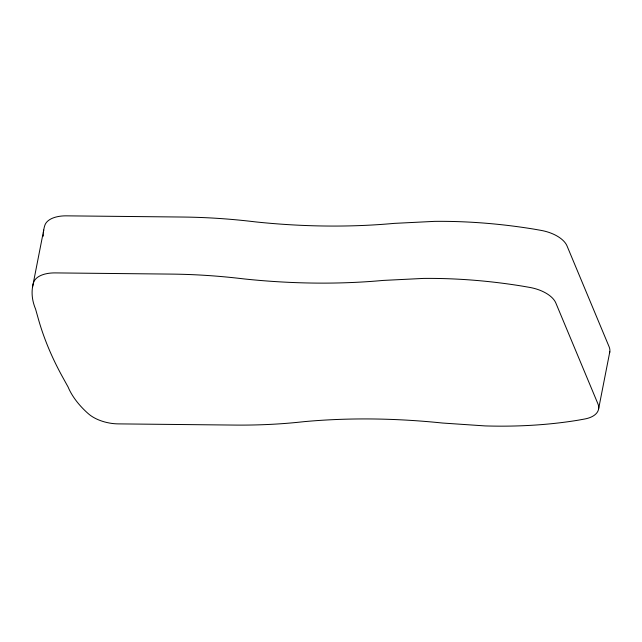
<?xml version="1.0" encoding="UTF-8"?>
<svg xmlns="http://www.w3.org/2000/svg" width="642" height="642" viewBox="0 0 642 642"><rect width="100%" height="100%" fill="white"/><g stroke="black" fill="none" stroke-linecap="round" stroke-linejoin="round"><path stroke-width="0.96" d="M32.525 287.102L43.72 230.045M598.617 408.85L609.812 351.792M609.402 353.373A29.203 15.392 11.1 0 0 609.114 346.776L567.03 245.942A29.203 15.392 11.1 0 0 540.877 230.35L533.743 229.098A324.362 170.924 11.1 0 0 434.682 221.362L394.228 223.376A427.917 225.494 11.1 0 1 256.102 221.955L251.319 221.402A369.72 194.823 11.1 0 0 182.737 217.044L66.431 215.848A29.091 15.328 11.1 0 0 58.582 216.466L56.215 216.972A29.091 15.328 11.1 0 0 44.755 225.583L44.33 227.051A127.405 67.137 11.1 0 0 43.375 233.086M43.295 236.168A127.405 67.137 11.1 0 1 43.303 234.627M33.561 282.64L33.135 284.109A127.405 67.137 11.1 0 0 35.567 309.051L38.343 318.913A676.54 356.511 11.1 0 0 62.643 377.135L68.108 387.022A127.405 67.137 11.1 0 0 86.566 412.132L88.235 413.625A29.091 15.328 11.1 0 0 107.005 422.54L109.814 423.102A29.091 15.328 11.1 0 0 118.248 423.881L234.555 425.076A369.72 194.823 11.1 0 0 300.063 422.083L304.428 421.625A427.917 225.494 11.1 0 1 442.555 423.038L485.047 425.911A324.362 170.924 11.1 0 0 578.466 420.141L584.613 419.025A29.203 15.392 11.1 0 0 597.919 403.834L555.836 303A29.203 15.392 11.1 0 0 529.682 287.407L522.548 286.163A324.362 170.924 11.1 0 0 423.487 278.419L383.033 280.434A427.917 225.494 11.1 0 1 244.907 279.013L240.124 278.467A369.72 194.823 11.1 0 0 171.542 274.102L55.236 272.906A29.091 15.328 11.1 0 0 47.388 273.524L45.02 274.03A29.091 15.328 11.1 0 0 33.561 282.64"/></g></svg>
